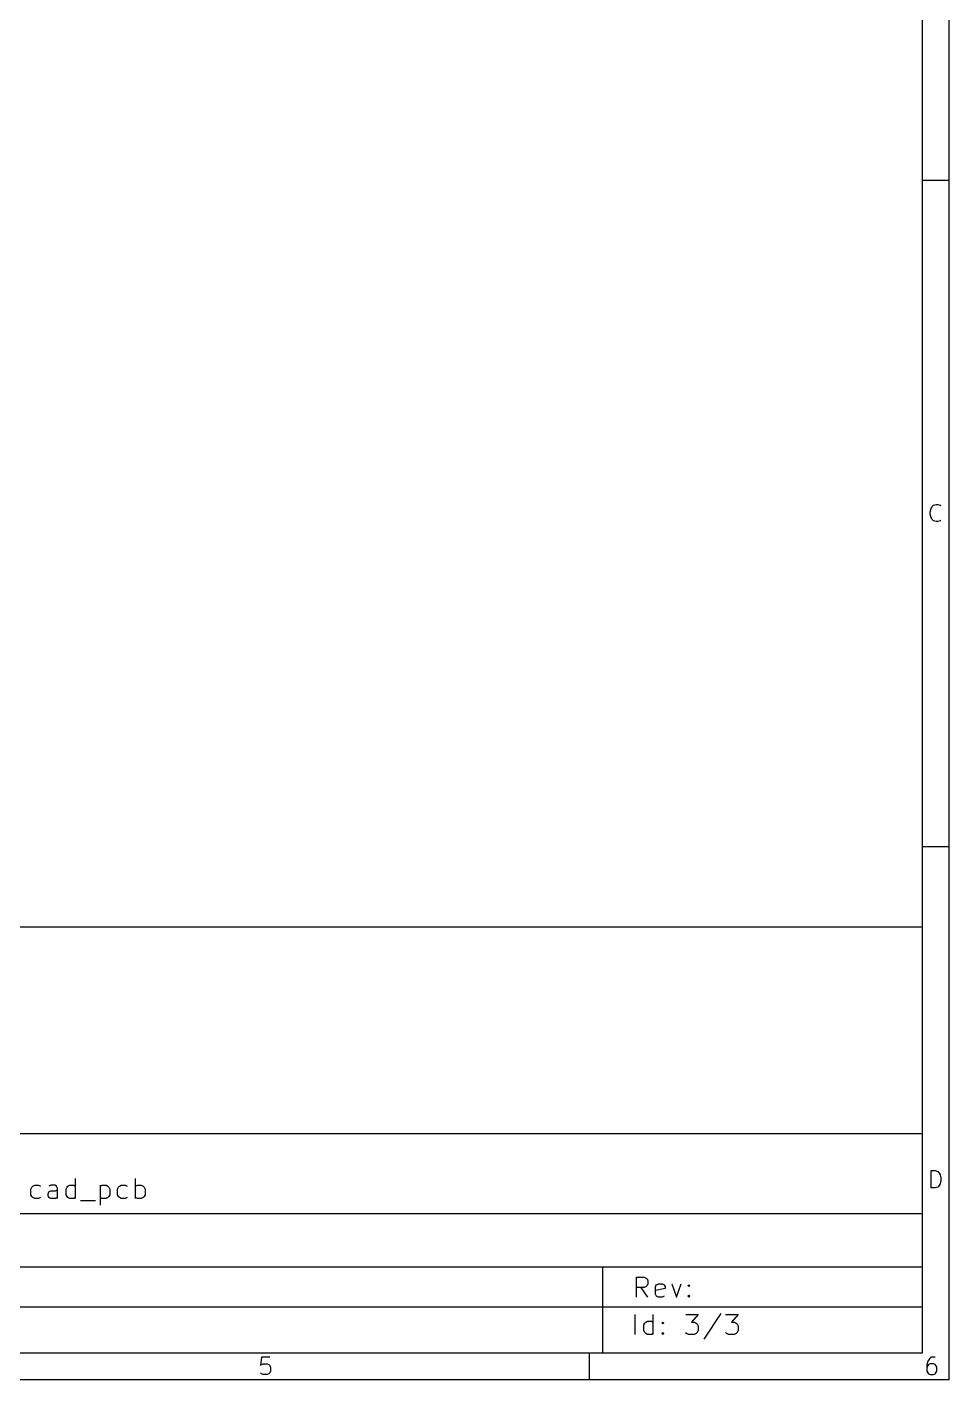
# Model space of a CAD drawing. Header units: inches. Extents: x 0.4 to 11.3, y -7.9 to -0.4.
# Drawn here: x 8.575 to 11.299, y -7.874 to -3.877 of the extents above; entities that cross this region are included whole.
import ezdxf

# ---------------------------------------------------------------- set-up
doc = ezdxf.new("R2010")
doc.units = ezdxf.units.IN
doc.header["$MEASUREMENT"] = 0

msp = doc.modelspace()

# ---------------------------------------------------------------- linework, layer by layer
at = {"layer": 'BLACK', "linetype": 'CONTINUOUS'}
for p, q in [((11.2993, -0.3937), (11.2993, -7.8743)), ((11.2206, -0.4724), (11.2206, -7.7956)), ((11.2993, -4.3307), (11.2206, -4.3307)), ((11.2441, -5.3091), (11.2465, -5.2993)), ((11.2441, -5.3164), (11.2441, -5.3091)), ((11.2465, -5.3261), (11.2441, -5.3164)), ((11.2465, -5.2993), (11.249, -5.2945)), ((11.249, -5.2945), (11.2538, -5.2896)), ((11.2538, -5.2896), (11.2611, -5.2871)), ((11.2611, -5.2871), (11.266, -5.2871)), ((11.266, -5.2871), (11.2733, -5.2896)), ((11.2733, -5.2896), (11.2758, -5.292)), ((11.249, -5.331), (11.2465, -5.3261)), ((11.2538, -5.3359), (11.249, -5.331)), ((11.2611, -5.3383), (11.2538, -5.3359)), ((11.266, -5.3383), (11.2611, -5.3383)), ((11.2733, -5.3359), (11.266, -5.3383)), ((11.2758, -5.3335), (11.2733, -5.3359)), ((11.2993, -6.2992), (11.2206, -6.2992)), ((6.9686, -6.5357), (11.2206, -6.5357)), ((11.2206, -6.5357), (11.2206, -7.7956)), ((6.9686, -7.146), (11.2206, -7.146)), ((11.2465, -7.3068), (11.2465, -7.2557)), ((11.2465, -7.2557), (11.2587, -7.2557)), ((11.2587, -7.2557), (11.266, -7.2581)), ((11.266, -7.2581), (11.2709, -7.263)), ((11.2709, -7.263), (11.2733, -7.2678)), ((11.2733, -7.2678), (11.2758, -7.2776)), ((8.5866, -7.3102), (8.5895, -7.3046)), ((8.5866, -7.3271), (8.5866, -7.3102)), ((8.5895, -7.3046), (8.5923, -7.3018)), ((8.5923, -7.3018), (8.5979, -7.2989)), ((8.5979, -7.2989), (8.6091, -7.2989)), ((8.6091, -7.2989), (8.6148, -7.3018)), ((8.6457, -7.2989), (8.6401, -7.3018)), ((8.657, -7.2989), (8.6457, -7.2989)), ((8.6626, -7.3018), (8.657, -7.2989)), ((8.6598, -7.3158), (8.6654, -7.313)), ((8.6654, -7.3074), (8.6626, -7.3018)), ((8.6654, -7.3383), (8.6654, -7.3074)), ((8.6907, -7.3102), (8.6935, -7.3046)), ((8.6907, -7.3271), (8.6907, -7.3102)), ((8.6935, -7.3046), (8.6963, -7.3018)), ((8.6963, -7.3018), (8.7019, -7.2989)), ((8.7019, -7.2989), (8.7132, -7.2989)), ((8.7132, -7.2989), (8.7188, -7.3018)), ((8.7188, -7.3383), (8.7188, -7.2793)), ((8.7919, -7.2989), (8.7919, -7.358)), ((8.7919, -7.3018), (8.7976, -7.2989)), ((8.7976, -7.2989), (8.8088, -7.2989)), ((8.8088, -7.2989), (8.8144, -7.3018)), ((8.8144, -7.3018), (8.8172, -7.3046)), ((8.8172, -7.3046), (8.8201, -7.3102)), ((8.8201, -7.3102), (8.8201, -7.3271)), ((8.8426, -7.3102), (8.8454, -7.3046)), ((8.8426, -7.3271), (8.8426, -7.3102)), ((8.8454, -7.3046), (8.8482, -7.3018)), ((8.8482, -7.3018), (8.8538, -7.2989)), ((8.8538, -7.2989), (8.8651, -7.2989)), ((8.8651, -7.2989), (8.8707, -7.3018)), ((8.896, -7.3383), (8.896, -7.2793)), ((8.896, -7.3018), (8.9016, -7.2989)), ((8.9016, -7.2989), (8.9129, -7.2989)), ((8.9129, -7.2989), (8.9185, -7.3018)), ((8.9185, -7.3018), (8.9213, -7.3046)), ((8.9213, -7.3046), (8.9241, -7.3102)), ((8.9241, -7.3102), (8.9241, -7.3271)), ((11.2587, -7.3068), (11.2465, -7.3068)), ((11.266, -7.3044), (11.2587, -7.3068)), ((11.2709, -7.2995), (11.266, -7.3044)), ((11.2733, -7.2946), (11.2709, -7.2995)), ((11.2758, -7.2849), (11.2733, -7.2946)), ((11.2758, -7.2776), (11.2758, -7.2849)), ((8.5895, -7.3327), (8.5866, -7.3271)), ((8.5923, -7.3355), (8.5895, -7.3327)), ((8.5979, -7.3383), (8.5923, -7.3355)), ((8.6091, -7.3383), (8.5979, -7.3383)), ((8.6148, -7.3355), (8.6091, -7.3383)), ((8.6373, -7.3243), (8.6401, -7.3186)), ((8.6373, -7.3299), (8.6373, -7.3243)), ((8.6401, -7.3355), (8.6373, -7.3299)), ((8.6401, -7.3186), (8.6457, -7.3158)), ((8.6457, -7.3383), (8.6401, -7.3355)), ((8.6457, -7.3158), (8.6598, -7.3158)), ((8.6598, -7.3383), (8.6457, -7.3383)), ((8.6654, -7.3355), (8.6598, -7.3383)), ((8.6935, -7.3327), (8.6907, -7.3271)), ((8.6963, -7.3355), (8.6935, -7.3327)), ((8.7019, -7.3383), (8.6963, -7.3355)), ((8.7132, -7.3383), (8.7019, -7.3383)), ((8.7188, -7.3355), (8.7132, -7.3383)), ((8.7329, -7.3439), (8.7779, -7.3439)), ((8.7976, -7.3383), (8.7919, -7.3355)), ((8.8088, -7.3383), (8.7976, -7.3383)), ((8.8144, -7.3355), (8.8088, -7.3383)), ((8.8172, -7.3327), (8.8144, -7.3355)), ((8.8201, -7.3271), (8.8172, -7.3327)), ((8.8454, -7.3327), (8.8426, -7.3271)), ((8.8482, -7.3355), (8.8454, -7.3327)), ((8.8538, -7.3383), (8.8482, -7.3355)), ((8.8651, -7.3383), (8.8538, -7.3383)), ((8.8707, -7.3355), (8.8651, -7.3383)), ((8.9016, -7.3383), (8.896, -7.3355)), ((8.9129, -7.3383), (8.9016, -7.3383)), ((8.9185, -7.3355), (8.9129, -7.3383)), ((8.9213, -7.3327), (8.9185, -7.3355)), ((8.9241, -7.3271), (8.9213, -7.3327)), ((6.9686, -7.3822), (11.2206, -7.3822)), ((6.9686, -7.5397), (11.2206, -7.5397)), ((10.2757, -7.5397), (10.2757, -7.7956)), ((10.3762, -7.6294), (10.3762, -7.5703)), ((10.3762, -7.5703), (10.3987, -7.5703)), ((10.3987, -7.5703), (10.4044, -7.5731)), ((10.4044, -7.5731), (10.4072, -7.5759)), ((10.4072, -7.5759), (10.41, -7.5815)), ((10.41, -7.59), (10.4072, -7.5956)), ((10.41, -7.5815), (10.41, -7.59)), ((10.4325, -7.5984), (10.4353, -7.5928)), ((10.4353, -7.5928), (10.4409, -7.59)), ((10.4409, -7.59), (10.4522, -7.59)), ((10.4522, -7.59), (10.4578, -7.5928)), ((10.4578, -7.5928), (10.4606, -7.5984)), ((10.4803, -7.59), (10.4944, -7.6294)), ((10.4944, -7.6294), (10.5084, -7.59)), ((10.5281, -7.5956), (10.5309, -7.5928)), ((10.5309, -7.5928), (10.5337, -7.5956)), ((10.5309, -7.5928), (10.5309, -7.5984)), ((10.3987, -7.6012), (10.3762, -7.6012)), ((10.41, -7.6294), (10.3903, -7.6012)), ((10.4044, -7.5984), (10.3987, -7.6012)), ((10.4072, -7.5956), (10.4044, -7.5984)), ((10.4325, -7.6209), (10.4325, -7.5984)), ((10.4606, -7.604), (10.4325, -7.6097)), ((10.4353, -7.6265), (10.4325, -7.6209)), ((10.4409, -7.6294), (10.4353, -7.6265)), ((10.4522, -7.6294), (10.4409, -7.6294)), ((10.4578, -7.6265), (10.4522, -7.6294)), ((10.4606, -7.5984), (10.4606, -7.604)), ((10.5309, -7.5984), (10.5281, -7.5956)), ((10.5281, -7.6265), (10.5309, -7.6237)), ((10.5309, -7.6294), (10.5281, -7.6265)), ((10.5337, -7.5956), (10.5309, -7.5984)), ((10.5309, -7.6237), (10.5337, -7.6265)), ((10.5309, -7.6237), (10.5309, -7.6294)), ((10.5337, -7.6265), (10.5309, -7.6294)), ((6.9686, -7.6578), (11.2206, -7.6578)), ((10.3724, -7.7399), (10.3724, -7.6808)), ((10.3977, -7.7118), (10.4005, -7.7061)), ((10.3977, -7.7286), (10.3977, -7.7118)), ((10.4005, -7.7061), (10.4033, -7.7033)), ((10.4033, -7.7033), (10.4089, -7.7005)), ((10.4089, -7.7005), (10.4202, -7.7005)), ((10.4202, -7.7005), (10.4258, -7.7033)), ((10.4258, -7.7399), (10.4258, -7.6808)), ((10.4511, -7.7061), (10.4539, -7.7033)), ((10.4539, -7.709), (10.4511, -7.7061)), ((10.4539, -7.7033), (10.4567, -7.7061)), ((10.4539, -7.7033), (10.4539, -7.709)), ((10.4567, -7.7061), (10.4539, -7.709)), ((10.5214, -7.6808), (10.558, -7.6808)), ((10.558, -7.6808), (10.5383, -7.7033)), ((10.5383, -7.7033), (10.5467, -7.7033)), ((10.5467, -7.7033), (10.5523, -7.7061)), ((10.5523, -7.7061), (10.5552, -7.709)), ((10.5552, -7.709), (10.558, -7.7146)), ((10.558, -7.7146), (10.558, -7.7286)), ((10.6255, -7.678), (10.5748, -7.754)), ((10.6395, -7.6808), (10.6761, -7.6808)), ((10.6761, -7.6808), (10.6564, -7.7033)), ((10.6564, -7.7033), (10.6648, -7.7033)), ((10.6648, -7.7033), (10.6705, -7.7061)), ((10.6705, -7.7061), (10.6733, -7.709)), ((10.6733, -7.709), (10.6761, -7.7146)), ((10.6761, -7.7146), (10.6761, -7.7286)), ((10.4005, -7.7343), (10.3977, -7.7286)), ((10.4033, -7.7371), (10.4005, -7.7343)), ((10.4089, -7.7399), (10.4033, -7.7371)), ((10.4202, -7.7399), (10.4089, -7.7399)), ((10.4258, -7.7371), (10.4202, -7.7399)), ((10.4511, -7.7371), (10.4539, -7.7343)), ((10.4539, -7.7399), (10.4511, -7.7371)), ((10.4539, -7.7343), (10.4567, -7.7371)), ((10.4539, -7.7343), (10.4539, -7.7399)), ((10.4567, -7.7371), (10.4539, -7.7399)), ((10.5242, -7.7371), (10.5214, -7.7343)), ((10.5298, -7.7399), (10.5242, -7.7371)), ((10.5467, -7.7399), (10.5298, -7.7399)), ((10.5523, -7.7371), (10.5467, -7.7399)), ((10.5552, -7.7343), (10.5523, -7.7371)), ((10.558, -7.7286), (10.5552, -7.7343)), ((10.6423, -7.7371), (10.6395, -7.7343)), ((10.648, -7.7399), (10.6423, -7.7371)), ((10.6648, -7.7399), (10.648, -7.7399)), ((10.6705, -7.7371), (10.6648, -7.7399)), ((10.6733, -7.7343), (10.6705, -7.7371)), ((10.6761, -7.7286), (10.6733, -7.7343)), ((11.2206, -7.7956), (0.4724, -7.7956)), ((11.2206, -7.7956), (6.9686, -7.7956)), ((9.268, -7.8071), (9.2656, -7.8315)), ((9.2656, -7.8315), (9.268, -7.8291)), ((9.2924, -7.8071), (9.268, -7.8071)), ((9.268, -7.8291), (9.2729, -7.8266)), ((9.2729, -7.8266), (9.2851, -7.8266)), ((9.2851, -7.8266), (9.29, -7.8291)), ((9.29, -7.8291), (9.2924, -7.8315)), ((9.2924, -7.8315), (9.2948, -7.8364)), ((10.2362, -7.7956), (10.2362, -7.8743)), ((11.2365, -7.8193), (11.2341, -7.8291)), ((11.2341, -7.8291), (11.2341, -7.8486)), ((11.2365, -7.8315), (11.2341, -7.8364)), ((11.2414, -7.812), (11.2365, -7.8193)), ((11.239, -7.8291), (11.2365, -7.8315)), ((11.2439, -7.8266), (11.239, -7.8291)), ((11.2439, -7.8096), (11.2414, -7.812)), ((11.2487, -7.8071), (11.2439, -7.8096)), ((11.2536, -7.8266), (11.2439, -7.8266)), ((11.2585, -7.8071), (11.2487, -7.8071)), ((11.2585, -7.8291), (11.2536, -7.8266)), ((11.2609, -7.8315), (11.2585, -7.8291)), ((11.2634, -7.8364), (11.2609, -7.8315)), ((11.2993, -7.8743), (0.3937, -7.8743)), ((9.268, -7.8559), (9.2656, -7.8534)), ((9.2729, -7.8583), (9.268, -7.8559)), ((9.2851, -7.8583), (9.2729, -7.8583)), ((9.29, -7.8559), (9.2851, -7.8583)), ((9.2924, -7.8534), (9.29, -7.8559)), ((9.2948, -7.8486), (9.2924, -7.8534)), ((9.2948, -7.8364), (9.2948, -7.8486)), ((11.2341, -7.8486), (11.2365, -7.8534)), ((11.2365, -7.8534), (11.239, -7.8559)), ((11.239, -7.8559), (11.2439, -7.8583)), ((11.2439, -7.8583), (11.2536, -7.8583)), ((11.2536, -7.8583), (11.2585, -7.8559)), ((11.2585, -7.8559), (11.2609, -7.8534)), ((11.2609, -7.8534), (11.2634, -7.8486)), ((11.2634, -7.8486), (11.2634, -7.8364))]:
    msp.add_line(p, q, dxfattribs=at)

doc.saveas('drawing.dxf')
